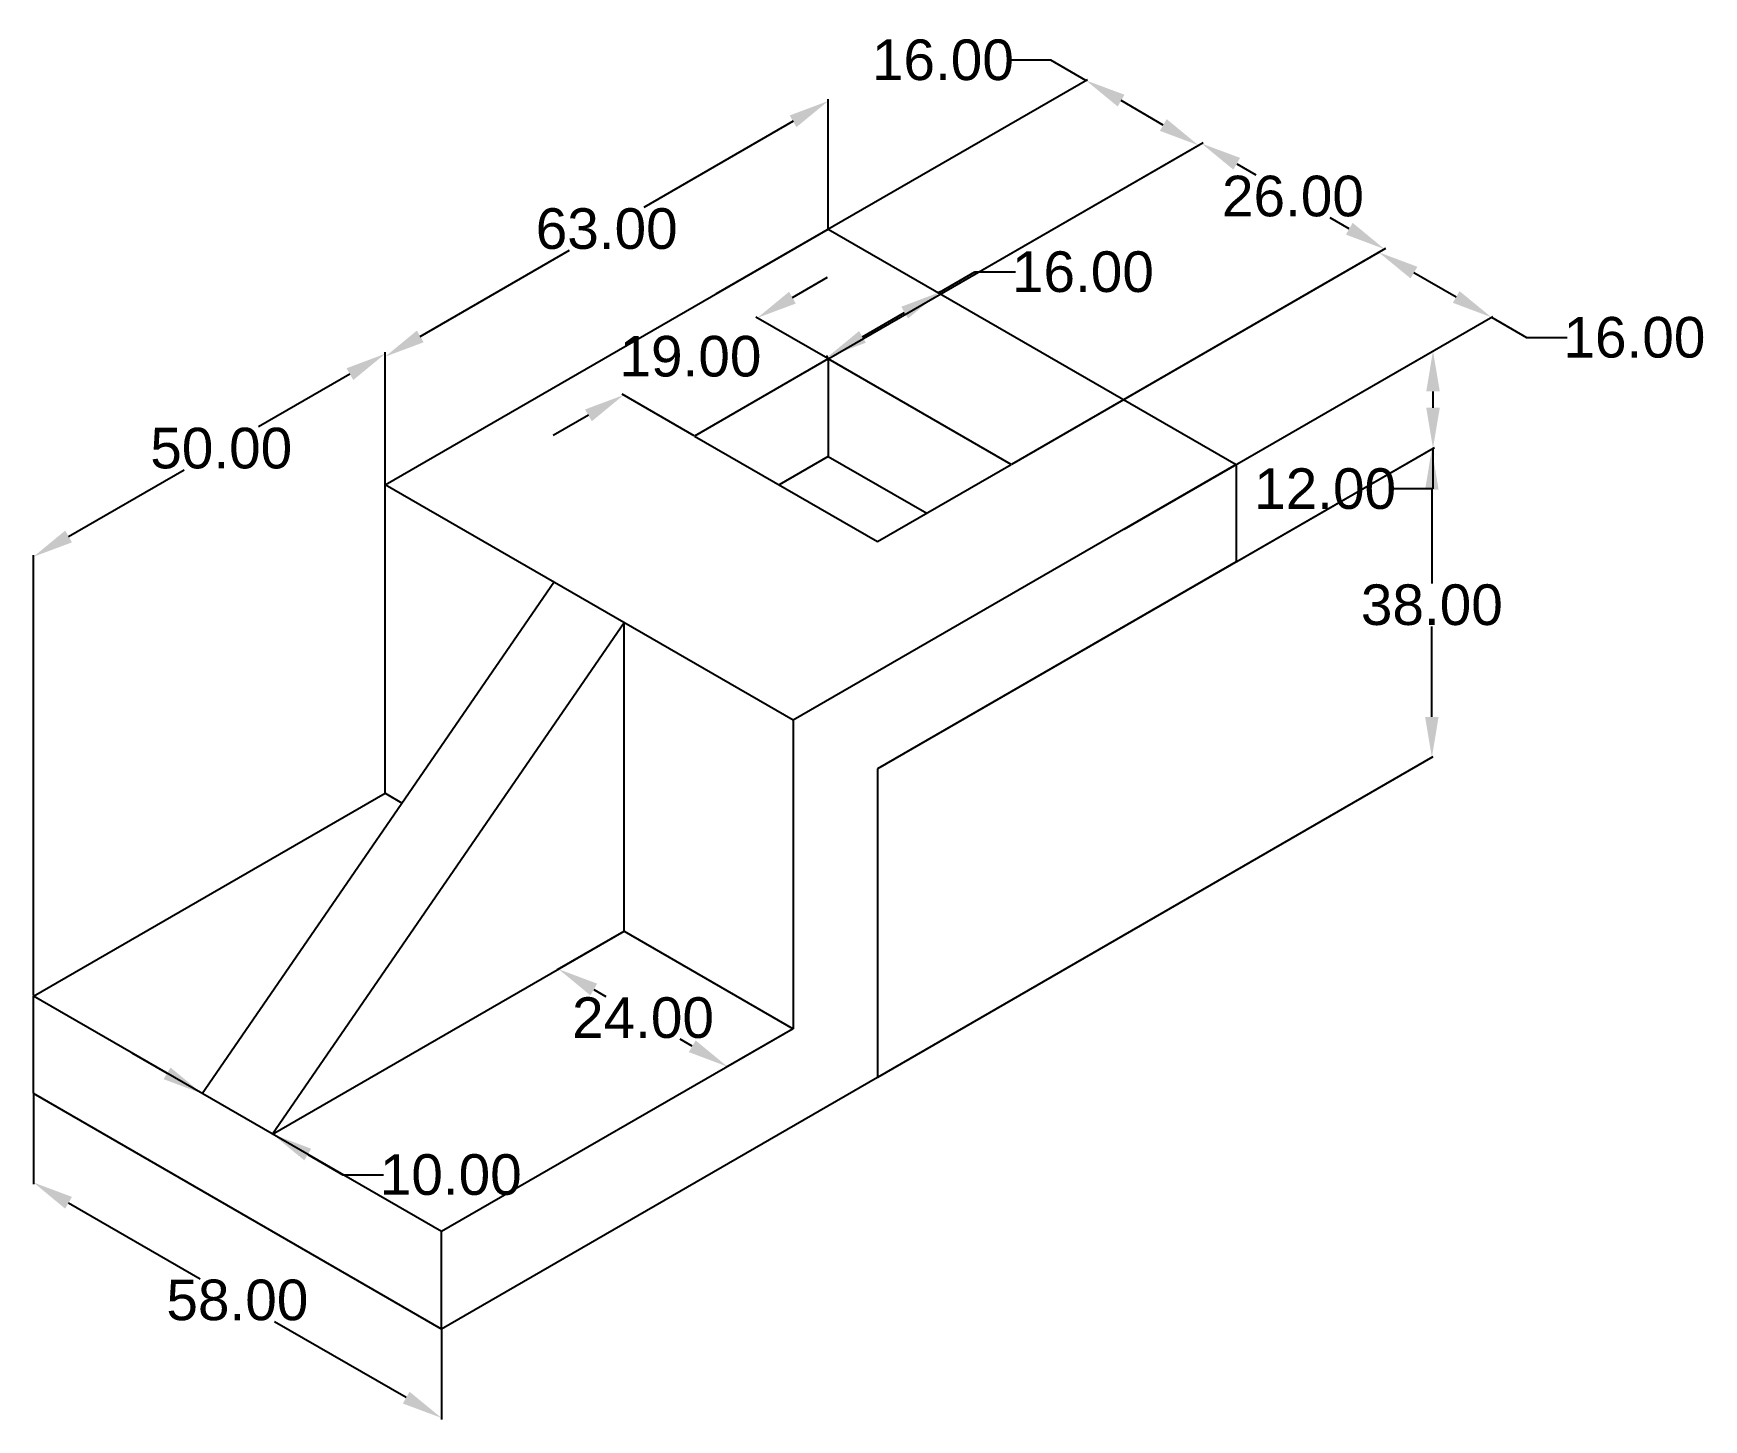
# Model space of a CAD drawing. Header units: inches. Extents: x 68 to 274, y -6 to 165.
import ezdxf

# ---------------------------------------------------------------- set-up
doc = ezdxf.new("R2010")
doc.units = ezdxf.units.IN
doc.header["$MEASUREMENT"] = 0
doc.styles.get("Standard").update_dxf_attribs({"font": 'arial.ttf'})
doc.dimstyles.get("Standard").update_dxf_attribs({"dimtxt": 5, "dimasz": 5, "dimexe": 0.18, "dimexo": 0.0625, "dimgap": 0.09, "dimtad": 0, "dimtih": 1, "dimtoh": 1, "dimzin": 0, "dimdsep": 46, "dimtxsty": 'Standard', "dimcen": 0.09, "dimclrd": 2, "dimclre": 2, "dimclrt": 2, "dimadec": 0, "dimazin": 0, "dimtfac": 1, "dimtofl": 0, "dimtmove": 0, "dimatfit": 3, "dimfxl": 1, "dimtfillclr": 2, "dimtolj": 1, "dimtzin": 0, "dimarcsym": 0})

# ---------------------------------------------------------------- blocks, each defined once
blk = doc.blocks.new('*D7')
at = {"color": 2, "lineweight": -2, "transparency": 16777216}
for p, q in [((193.58, 161.46), (188.58, 161.46)), ((197.91, 158.96), (193.58, 161.46)), ((152.39, 132.69), (198.09, 159.07)), ((207.44, 153.46), (202.24, 156.46)), ((166.25, 124.69), (211.95, 151.07))]:
    blk.add_line(p, q, dxfattribs=at)
at = {"color": 2, "transparency": 16777216}
for points in [[(202.66, 157.19), (201.82, 155.74), (197.91, 158.96)], [(207.85, 154.19), (207.02, 152.74), (211.77, 150.96)]]:
    blk.add_solid(points, dxfattribs=at)
at = {"layer": 'Defpoints', "color": 0, "transparency": 16777216}
for p in [(197.91, 158.96), (152.33, 132.65), (166.19, 124.65)]:
    blk.add_point(p, dxfattribs=at)
at = {"color": 2, "transparency": 16777216, "insert": (180.3, 161.46), "char_height": 5, "attachment_point": 5}
blk.add_mtext('\\A1;16.00', dxfattribs=at)
blk = doc.blocks.new('*D8')
at = {"color": 2, "lineweight": -2, "transparency": 16777216}
for p, q in [((166.25, 124.69), (212.33, 151.29)), ((216.48, 148.68), (218.83, 147.33)), ((230.33, 140.68), (227.98, 142.04)), ((188.77, 111.69), (234.84, 138.29))]:
    blk.add_line(p, q, dxfattribs=at)
at = {"color": 2, "transparency": 16777216}
for points in [[(216.89, 149.41), (216.06, 147.96), (212.15, 151.18)], [(230.75, 141.41), (229.92, 139.96), (234.66, 138.18)]]:
    blk.add_solid(points, dxfattribs=at)
at = {"layer": 'Defpoints', "color": 0, "transparency": 16777216}
for p in [(234.66, 138.18), (166.19, 124.65), (188.7, 111.65)]:
    blk.add_point(p, dxfattribs=at)
at = {"color": 2, "transparency": 16777216, "insert": (223.4, 144.68), "char_height": 5, "attachment_point": 5}
blk.add_mtext('\\A1;26.00', dxfattribs=at)
blk = doc.blocks.new('*D9')
at = {"color": 2, "lineweight": -2, "transparency": 16777216}
for p, q in [((188.77, 111.69), (234.15, 137.89)), ((238.3, 135.28), (243.5, 132.28)), ((202.62, 103.69), (248.01, 129.89)), ((247.83, 129.78), (252.16, 127.28)), ((252.16, 127.28), (257.16, 127.28))]:
    blk.add_line(p, q, dxfattribs=at)
at = {"color": 2, "transparency": 16777216}
for points in [[(238.72, 136), (237.88, 134.56), (233.97, 137.78)], [(243.91, 133), (243.08, 131.56), (247.83, 129.78)]]:
    blk.add_solid(points, dxfattribs=at)
at = {"layer": 'Defpoints', "color": 0, "transparency": 16777216}
for p in [(247.83, 129.78), (188.7, 111.65), (202.56, 103.65)]:
    blk.add_point(p, dxfattribs=at)
at = {"color": 2, "transparency": 16777216, "insert": (265.44, 127.28), "char_height": 5, "attachment_point": 5}
blk.add_mtext('\\A1;16.00', dxfattribs=at)
blk = doc.blocks.new('*D10')
at = {"color": 2, "lineweight": -2, "transparency": 16777216}
for p, q in [((216.48, 111.69), (240.82, 125.74)), ((240.64, 120.64), (240.64, 118.64)), ((216.48, 99.69), (240.82, 113.74)), ((240.64, 113.64), (240.64, 108.64)), ((240.64, 108.64), (235.64, 108.64))]:
    blk.add_line(p, q, dxfattribs=at)
at = {"color": 2, "transparency": 16777216}
for points in [[(239.81, 120.64), (241.48, 120.64), (240.64, 125.64)], [(239.81, 118.64), (241.48, 118.64), (240.64, 113.64)]]:
    blk.add_solid(points, dxfattribs=at)
at = {"layer": 'Defpoints', "color": 0, "transparency": 16777216}
for p in [(240.64, 113.64), (216.42, 111.65), (216.42, 99.65)]:
    blk.add_point(p, dxfattribs=at)
at = {"color": 2, "transparency": 16777216, "insert": (227.36, 108.64), "char_height": 5, "attachment_point": 5}
blk.add_mtext('\\A1;12.00', dxfattribs=at)
blk = doc.blocks.new('*D11')
at = {"color": 2, "lineweight": -2, "transparency": 16777216}
for p, q in [((161.78, 132.2), (166.11, 134.7)), ((166.12, 124.69), (157.27, 129.8)), ((149.67, 115.19), (140.81, 120.3)), ((136.66, 117.7), (132.33, 115.2))]:
    blk.add_line(p, q, dxfattribs=at)
at = {"color": 2, "transparency": 16777216}
for points in [[(161.36, 132.92), (162.19, 131.47), (157.45, 129.7)], [(136.24, 118.42), (137.08, 116.97), (140.99, 120.2)]]:
    blk.add_solid(points, dxfattribs=at)
at = {"layer": 'Defpoints', "color": 0, "transparency": 16777216}
for p in [(166.19, 124.65), (140.99, 120.2), (149.73, 115.15)]:
    blk.add_point(p, dxfattribs=at)
at = {"color": 2, "transparency": 16777216, "insert": (149.22, 124.95), "char_height": 5, "attachment_point": 5}
blk.add_mtext('\\A1;19.00', dxfattribs=at)
blk = doc.blocks.new('*D12')
at = {"color": 2, "lineweight": -2, "transparency": 16777216}
for p, q in [((179.92, 132.86), (184.25, 135.36)), ((184.25, 135.36), (189.25, 135.36)), ((180.01, 132.7), (179.83, 133.01)), ((170.4, 127.36), (175.59, 130.36)), ((166.16, 124.7), (165.98, 125.01))]:
    blk.add_line(p, q, dxfattribs=at)
at = {"color": 2, "transparency": 16777216}
for points in [[(175.18, 131.08), (176.01, 129.64), (179.92, 132.86)], [(169.98, 128.08), (170.81, 126.64), (166.07, 124.86)]]:
    blk.add_solid(points, dxfattribs=at)
at = {"layer": 'Defpoints', "color": 0, "transparency": 16777216}
for p in [(179.92, 132.86), (180.04, 132.65), (166.19, 124.65)]:
    blk.add_point(p, dxfattribs=at)
at = {"color": 2, "transparency": 16777216, "insert": (197.54, 135.36), "char_height": 5, "attachment_point": 5}
blk.add_mtext('\\A1;16.00', dxfattribs=at)
blk = doc.blocks.new('*D13')
at = {"color": 2, "lineweight": -2, "transparency": 16777216}
for p, q in [((166.19, 140.72), (166.19, 156.63)), ((161.86, 153.92), (143.49, 143.32)), ((115.96, 127.42), (134.33, 138.03)), ((111.63, 109.22), (111.63, 125.13))]:
    blk.add_line(p, q, dxfattribs=at)
at = {"color": 2, "transparency": 16777216}
for points in [[(161.44, 154.64), (162.27, 153.2), (166.19, 156.42)], [(115.54, 128.14), (116.37, 126.7), (111.63, 124.92)]]:
    blk.add_solid(points, dxfattribs=at)
at = {"layer": 'Defpoints', "color": 0, "transparency": 16777216}
for p in [(166.19, 140.65), (111.63, 124.92), (111.63, 109.15)]:
    blk.add_point(p, dxfattribs=at)
at = {"color": 2, "transparency": 16777216, "insert": (138.91, 140.67), "char_height": 5, "attachment_point": 5}
blk.add_mtext('\\A1;63.00', dxfattribs=at)
blk = doc.blocks.new('*D14')
at = {"color": 2, "lineweight": -2, "transparency": 16777216}
for p, q in [((111.63, 71.22), (111.63, 125.48)), ((107.3, 122.78), (96.03, 116.27)), ((72.66, 102.78), (86.87, 110.98)), ((68.33, 46.22), (68.33, 100.48))]:
    blk.add_line(p, q, dxfattribs=at)
at = {"color": 2, "transparency": 16777216}
for points in [[(106.88, 123.5), (107.71, 122.05), (111.63, 125.28)], [(72.24, 103.5), (73.07, 102.05), (68.33, 100.28)]]:
    blk.add_solid(points, dxfattribs=at)
at = {"layer": 'Defpoints', "color": 0, "transparency": 16777216}
for p in [(68.33, 100.28), (111.63, 71.15), (68.33, 46.15)]:
    blk.add_point(p, dxfattribs=at)
at = {"color": 2, "transparency": 16777216, "insert": (91.45, 113.63), "char_height": 5, "attachment_point": 5}
blk.add_mtext('\\A1;50.00', dxfattribs=at)
blk = doc.blocks.new('*D15')
at = {"color": 2, "lineweight": -2, "transparency": 16777216}
for p, q in [((84.78, 36.65), (80.45, 39.15)), ((89.17, 34.19), (89.29, 34.25)), ((97.83, 29.19), (97.95, 29.25)), ((102.1, 26.65), (106.43, 24.15)), ((106.43, 24.15), (111.43, 24.15))]:
    blk.add_line(p, q, dxfattribs=at)
at = {"color": 2, "transparency": 16777216}
for points in [[(85.2, 37.37), (84.36, 35.93), (89.11, 34.15)], [(102.52, 27.37), (101.68, 25.93), (97.77, 29.15)]]:
    blk.add_solid(points, dxfattribs=at)
at = {"layer": 'Defpoints', "color": 0, "transparency": 16777216}
for p in [(89.11, 34.15), (97.77, 29.15), (97.77, 29.15)]:
    blk.add_point(p, dxfattribs=at)
at = {"color": 2, "transparency": 16777216, "insert": (119.71, 24.15), "char_height": 5, "attachment_point": 5}
blk.add_mtext('\\A1;10.00', dxfattribs=at)
blk = doc.blocks.new('*D16')
at = {"color": 2, "lineweight": -2, "transparency": 16777216}
for p, q in [((141.01, 54.11), (132.81, 49.38)), ((137.32, 46.98), (138.8, 46.12)), ((161.79, 42.11), (153.59, 37.38)), ((149.44, 39.98), (147.96, 40.84))]:
    blk.add_line(p, q, dxfattribs=at)
at = {"color": 2, "transparency": 16777216}
for points in [[(137.73, 47.7), (136.9, 46.26), (132.99, 49.48)], [(149.86, 40.7), (149.02, 39.26), (153.77, 37.48)]]:
    blk.add_solid(points, dxfattribs=at)
at = {"layer": 'Defpoints', "color": 0, "transparency": 16777216}
for p in [(141.07, 54.15), (161.86, 42.15), (153.77, 37.48)]:
    blk.add_point(p, dxfattribs=at)
at = {"color": 2, "transparency": 16777216, "insert": (143.38, 43.48), "char_height": 5, "attachment_point": 5}
blk.add_mtext('\\A1;24.00', dxfattribs=at)
blk = doc.blocks.new('*D17')
at = {"color": 2, "lineweight": -2, "transparency": 16777216}
for p, q in [((172.31, 74.19), (240.68, 113.66)), ((240.5, 108.55), (240.5, 96.98)), ((240.5, 80.55), (240.5, 91.69)), ((172.31, 36.19), (240.68, 75.66))]:
    blk.add_line(p, q, dxfattribs=at)
at = {"color": 2, "transparency": 16777216}
for points in [[(239.67, 108.55), (241.33, 108.55), (240.5, 113.55)], [(239.67, 80.55), (241.33, 80.55), (240.5, 75.55)]]:
    blk.add_solid(points, dxfattribs=at)
at = {"layer": 'Defpoints', "color": 0, "transparency": 16777216}
for p in [(240.5, 113.55), (172.25, 74.15), (172.25, 36.15)]:
    blk.add_point(p, dxfattribs=at)
at = {"color": 2, "transparency": 16777216, "insert": (240.5, 94.34), "char_height": 5, "attachment_point": 5}
blk.add_mtext('\\A1;38.00', dxfattribs=at)
blk = doc.blocks.new('*D18')
at = {"color": 2, "lineweight": -2, "transparency": 16777216}
for p, q in [((68.33, 34.08), (68.33, 23)), ((72.66, 20.71), (88.86, 11.35)), ((114.23, -3.29), (98.02, 6.06)), ((118.56, 5.08), (118.56, -6))]:
    blk.add_line(p, q, dxfattribs=at)
at = {"color": 2, "transparency": 16777216}
for points in [[(73.07, 21.43), (72.24, 19.98), (68.33, 23.21)], [(114.64, -2.57), (113.81, -4.02), (118.56, -5.79)]]:
    blk.add_solid(points, dxfattribs=at)
at = {"layer": 'Defpoints', "color": 0, "transparency": 16777216}
for p in [(68.33, 34.15), (68.33, 23.21), (118.56, 5.15)]:
    blk.add_point(p, dxfattribs=at)
at = {"color": 2, "transparency": 16777216, "insert": (93.44, 8.71), "char_height": 5, "attachment_point": 5}
blk.add_mtext('\\A1;58.00', dxfattribs=at)

msp = doc.modelspace()

# ---------------------------------------------------------------- linework, layer by layer
for p, q in [((111.627, 109.149), (166.187, 140.649)), ((166.187, 140.649), (216.416, 111.649)), ((166.187, 124.649), (149.732, 115.149)), ((188.704, 111.649), (166.187, 124.649)), ((166.187, 124.649), (166.187, 112.649)), ((149.732, 115.149), (172.249, 102.149)), ((166.187, 112.649), (160.125, 109.149)), ((216.416, 111.649), (161.857, 80.149)), ((166.187, 112.649), (178.311, 105.649)), ((172.249, 102.149), (188.704, 111.649)), ((216.416, 111.649), (216.416, 99.649)), ((111.627, 71.149), (111.627, 109.149)), ((161.857, 80.149), (111.627, 109.149)), ((216.416, 99.649), (172.249, 74.149)), ((89.111, 34.149), (132.412, 97.149)), ((141.072, 92.149), (97.771, 29.149)), ((141.072, 54.149), (141.072, 92.149)), ((161.857, 80.149), (161.857, 42.149)), ((172.249, 74.149), (172.249, 36.149)), ((68.326, 46.149), (111.627, 71.149)), ((111.627, 71.149), (113.714, 69.945)), ((97.771, 29.149), (141.072, 54.149)), ((141.072, 54.149), (161.857, 42.149)), ((118.555, 17.149), (68.326, 46.149)), ((68.326, 34.149), (68.326, 46.149)), ((161.857, 42.149), (118.555, 17.149)), ((172.249, 36.149), (118.555, 5.149)), ((118.555, 5.149), (68.326, 34.149)), ((118.555, 5.149), (118.555, 17.149))]:
    msp.add_line(p, q)

# ---------------------------------------------------------------- dimensions: what is measured, and where the dimension line sits
for p1, p2, distance, picture, middle in [((166.187, 124.649), (152.33, 132.649), -45.58, '*D7', (180.298, 161.465)), ((166.187, 140.649), (111.627, 109.149), -13.66, '*D13', (138.907, 140.673)), ((166.187, 124.649), (180.043, 132.649), 0.241, '*D12', (197.535, 135.358)), ((188.704, 111.649), (202.56, 103.649), 45.265, '*D9', (265.438, 127.283)), ((166.187, 124.649), (149.732, 115.149), -8.742, '*D11', (149.218, 124.946)), ((141.072, 54.149), (161.857, 42.149), -8.087, '*D16', (143.378, 43.48)), ((89.111, 34.149), (97.771, 29.149), 0, '*D15', (119.713, 24.149)), ((118.555, 5.149), (68.326, 34.149), 9.477, '*D18', (93.441, 8.706))]:
    dim = msp.add_aligned_dim(p1=p1, p2=p2, distance=distance, dimstyle='Standard')
    dim.commit()
    dim.dimension.update_dxf_attribs({"geometry": picture, "text_midpoint": middle})
for base, p1, p2, angle, picture, middle, dimtype in [((234.663, 138.184), (166.187, 124.649), (188.704, 111.649), 330, '*D8', (223.405, 144.684), 161), ((68.326, 100.277), (111.627, 71.149), (68.326, 46.149), 210, '*D14', (91.451, 113.628), 161), ((240.501, 113.555), (172.249, 36.149), (172.249, 74.149), 90, '*D17', (240.501, 94.335), 160)]:
    dim = msp.add_linear_dim(base=base, p1=p1, p2=p2, angle=angle, dimstyle='Standard')
    dim.commit()
    dim.dimension.update_dxf_attribs({"geometry": picture, "text_midpoint": middle, "dimtype": dimtype})
dim = msp.add_linear_dim(base=(240.645, 113.638), p1=(216.416, 111.649), p2=(216.416, 99.649), angle=90, dimstyle='Standard')
dim.commit()
dim.dimension.update_dxf_attribs({"geometry": '*D10', "text_midpoint": (227.363, 108.638)})

doc.saveas('drawing.dxf')
